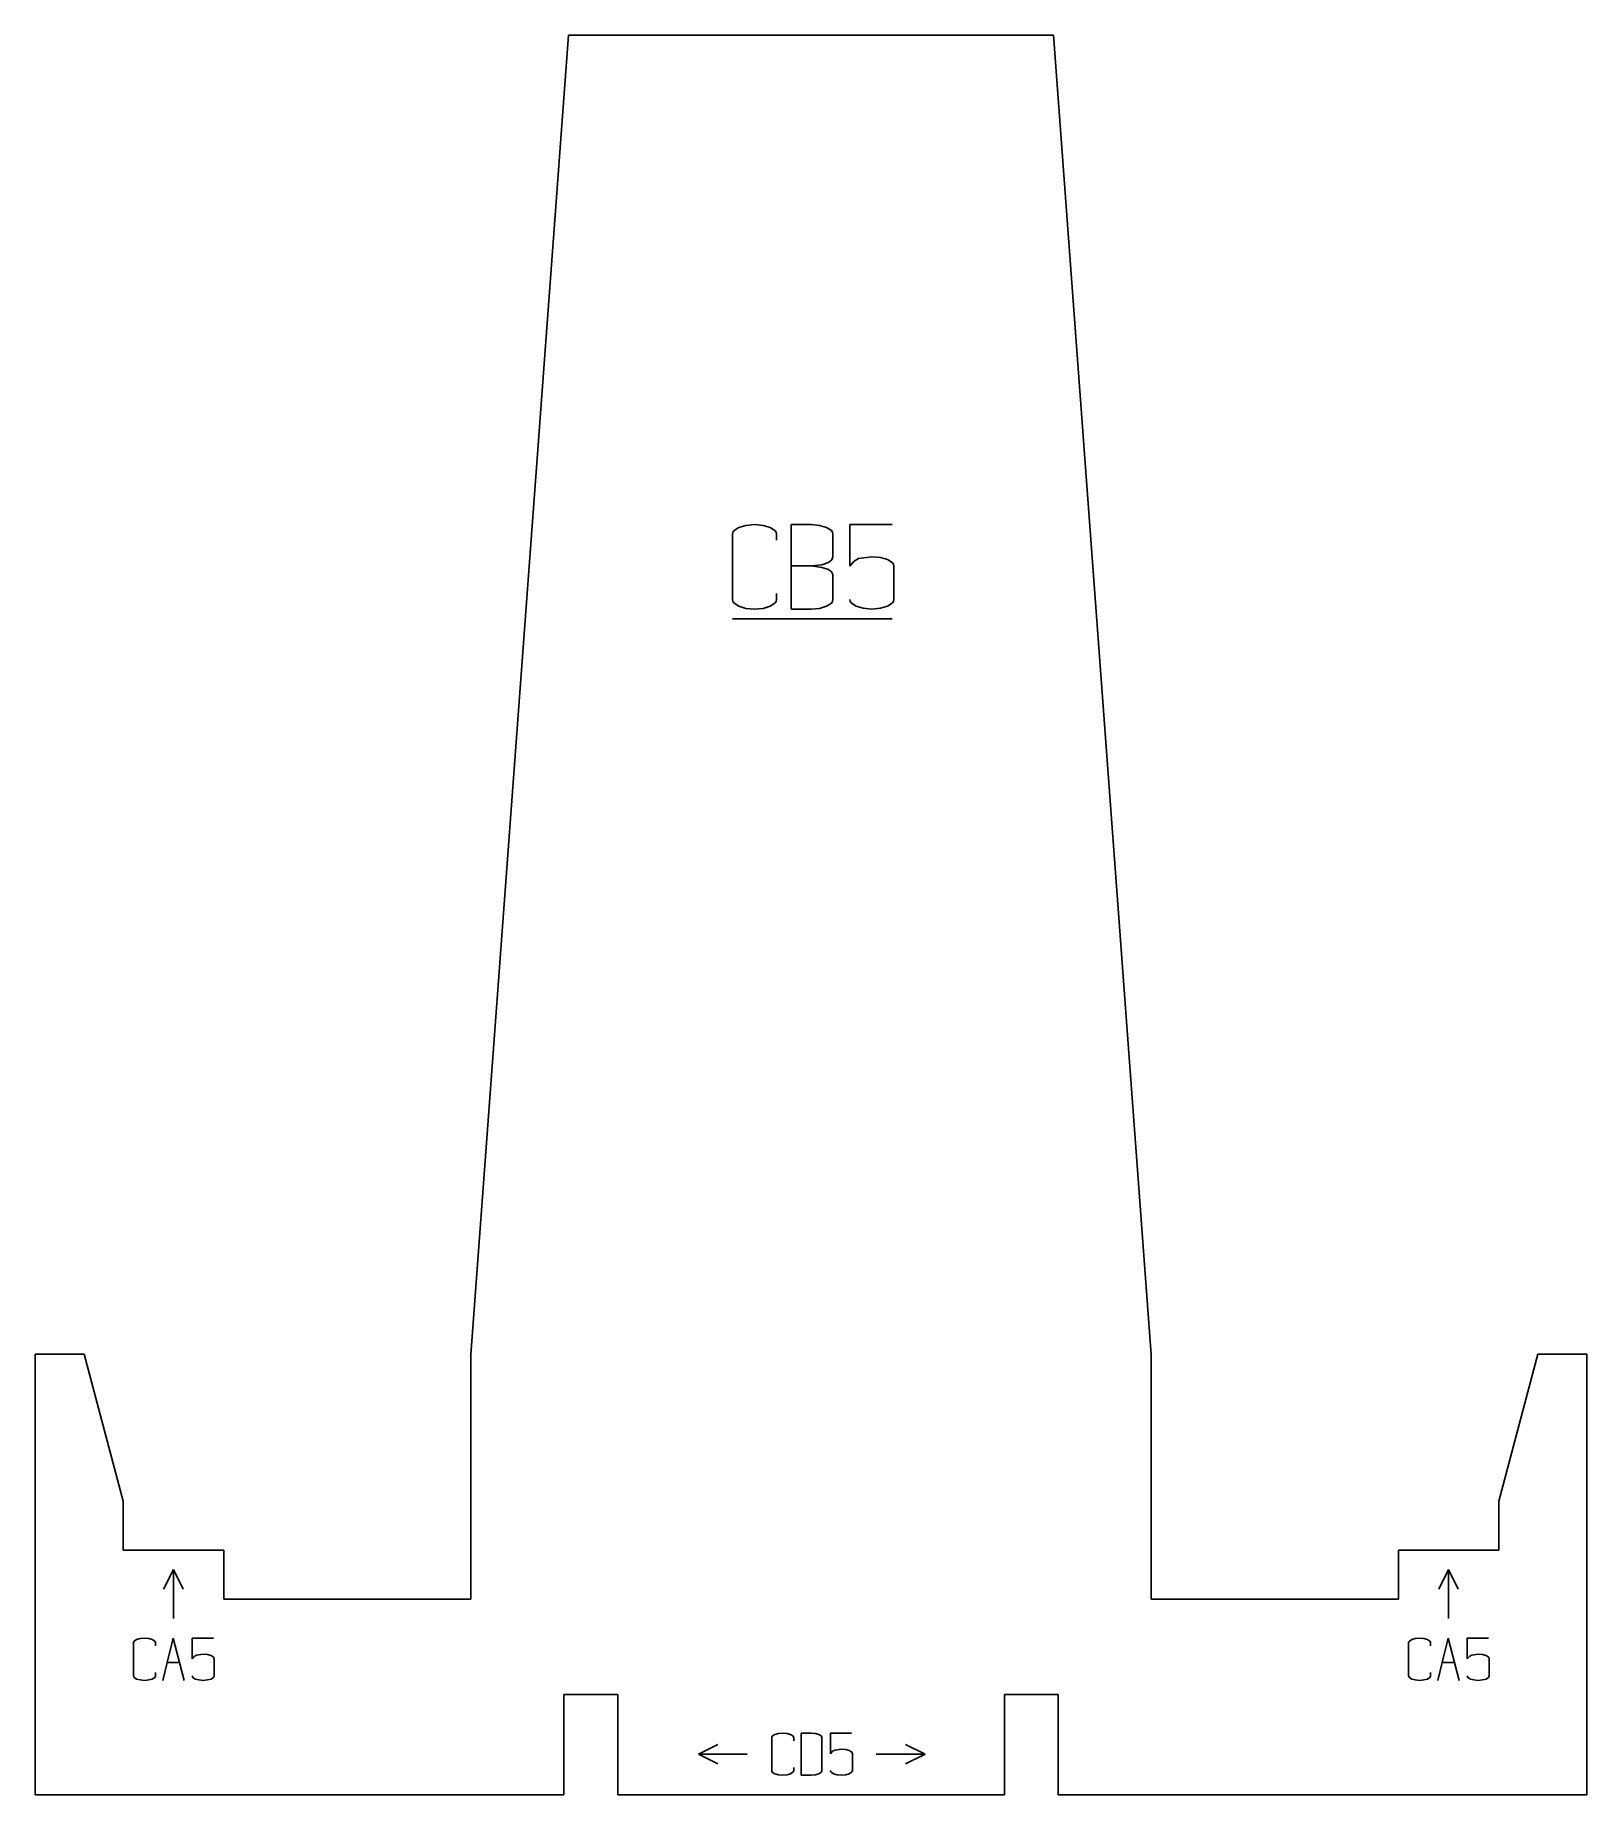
# Model space of a CAD drawing. Header units: millimetres. Extents: x -958 to -800, y -87 to 92.
import ezdxf

# ---------------------------------------------------------------- set-up
doc = ezdxf.new("R2010")
doc.units = ezdxf.units.MM
doc.layers.add('code', color=2, linetype='Continuous')
doc.layers.add('drawings', color=7, linetype='Continuous')

msp = doc.modelspace()

# ---------------------------------------------------------------- linework, layer by layer
at = {"layer": 'code'}
for p, q in [((-886.81, 41.43), (-886.77, 41.62)), ((-886.81, 34.74), (-886.81, 41.43)), ((-886.77, 41.62), (-886.65, 41.8)), ((-886.65, 41.8), (-886.17, 42.1)), ((-885.44, 42.32), (-886.17, 42.1)), ((-884.56, 42.39), (-885.44, 42.32)), ((-883.69, 42.32), (-884.56, 42.39)), ((-882.96, 42.1), (-883.69, 42.32)), ((-882.48, 41.79), (-882.96, 42.1)), ((-882.48, 41.79), (-882.36, 41.62)), ((-882.31, 41.43), (-882.36, 41.62)), ((-882.31, 40.82), (-882.31, 41.43)), ((-880.83, 42.39), (-880.83, 38.17)), ((-880.83, 42.39), (-878.79, 42.39)), ((-878.79, 42.39), (-877.93, 42.32)), ((-877.93, 42.32), (-877.21, 42.1)), ((-876.71, 41.79), (-877.21, 42.1)), ((-876.71, 41.79), (-876.59, 41.62)), ((-876.55, 41.43), (-876.59, 41.62)), ((-876.55, 39.09), (-876.55, 41.43)), ((-870.49, 42.39), (-874.83, 42.39)), ((-874.83, 42.39), (-874.83, 38.16)), ((-878.79, 38.17), (-880.83, 38.17)), ((-880.83, 38.17), (-880.83, 33.77)), ((-877.69, 38.3), (-878.79, 38.17)), ((-877.68, 38.03), (-878.79, 38.17)), ((-877.69, 38.3), (-877.01, 38.51)), ((-877.01, 37.82), (-877.68, 38.03)), ((-876.66, 38.79), (-877.01, 38.51)), ((-876.66, 37.55), (-877.01, 37.82)), ((-876.55, 39.09), (-876.66, 38.79)), ((-874.83, 38.16), (-874.4, 38.67)), ((-874.4, 38.67), (-873.94, 38.92)), ((-873.94, 38.92), (-872.59, 39.12)), ((-872.59, 39.12), (-871.71, 39.05)), ((-871.71, 39.05), (-870.98, 38.84)), ((-870.98, 38.84), (-870.5, 38.53)), ((-870.5, 38.53), (-870.38, 38.35)), ((-870.38, 38.35), (-870.34, 38.16)), ((-870.34, 38.16), (-870.34, 34.74)), ((-876.55, 37.25), (-876.66, 37.55)), ((-876.55, 34.74), (-876.55, 37.25)), ((-886.77, 34.54), (-886.81, 34.74)), ((-886.65, 34.36), (-886.77, 34.54)), ((-886.17, 34.05), (-886.65, 34.36)), ((-882.96, 34.05), (-882.48, 34.36)), ((-882.48, 34.36), (-882.36, 34.54)), ((-882.31, 34.74), (-882.36, 34.54)), ((-882.31, 35.35), (-882.31, 34.74)), ((-877.21, 34.05), (-876.71, 34.36)), ((-876.59, 34.54), (-876.71, 34.36)), ((-876.59, 34.54), (-876.55, 34.74)), ((-874.83, 34.74), (-874.79, 34.54)), ((-874.67, 34.37), (-874.79, 34.54)), ((-874.19, 34.06), (-874.67, 34.37)), ((-870.5, 34.37), (-870.98, 34.06)), ((-870.38, 34.54), (-870.5, 34.37)), ((-870.34, 34.74), (-870.38, 34.54)), ((-886.81, 32.77), (-870.49, 32.77)), ((-886.17, 34.05), (-885.45, 33.84)), ((-885.45, 33.84), (-884.56, 33.77)), ((-883.68, 33.84), (-884.56, 33.77)), ((-882.96, 34.05), (-883.68, 33.84)), ((-880.83, 33.77), (-878.79, 33.77)), ((-878.79, 33.77), (-877.93, 33.84)), ((-877.21, 34.05), (-877.93, 33.84)), ((-873.47, 33.85), (-874.19, 34.06)), ((-872.59, 33.77), (-873.47, 33.85)), ((-871.71, 33.85), (-872.59, 33.77)), ((-870.98, 34.06), (-871.71, 33.85)), ((-944.92, -66.36), (-943.92, -64.36)), ((-943.92, -69.36), (-943.92, -64.36)), ((-942.92, -66.36), (-943.92, -64.36)), ((-814.67, -66.36), (-813.67, -64.36)), ((-813.67, -69.36), (-813.67, -64.36)), ((-812.67, -66.36), (-813.67, -64.36)), ((-947.98, -71.74), (-948, -71.84)), ((-948, -71.84), (-948, -75.19)), ((-947.92, -71.66), (-947.98, -71.74)), ((-947.68, -71.5), (-947.92, -71.66)), ((-947.31, -71.4), (-947.68, -71.5)), ((-946.87, -71.36), (-947.31, -71.4)), ((-946.44, -71.4), (-946.87, -71.36)), ((-946.08, -71.5), (-946.44, -71.4)), ((-945.83, -71.66), (-946.08, -71.5)), ((-945.77, -71.75), (-945.83, -71.66)), ((-945.75, -71.84), (-945.77, -71.75)), ((-945.75, -71.84), (-945.75, -72.15)), ((-943.95, -71.35), (-944.56, -73.84)), ((-943.3, -73.85), (-943.95, -71.35)), ((-942.01, -71.36), (-942.01, -73.48)), ((-942.01, -71.36), (-939.84, -71.36)), ((-817.73, -71.74), (-817.75, -71.84)), ((-817.75, -71.84), (-817.75, -75.19)), ((-817.67, -71.66), (-817.73, -71.74)), ((-817.43, -71.5), (-817.67, -71.66)), ((-817.06, -71.4), (-817.43, -71.5)), ((-816.62, -71.36), (-817.06, -71.4)), ((-816.19, -71.4), (-816.62, -71.36)), ((-815.83, -71.5), (-816.19, -71.4)), ((-815.58, -71.66), (-815.83, -71.5)), ((-815.52, -71.75), (-815.58, -71.66)), ((-815.5, -71.84), (-815.52, -71.75)), ((-815.5, -71.84), (-815.5, -72.15)), ((-813.7, -71.35), (-814.31, -73.84)), ((-813.05, -73.85), (-813.7, -71.35)), ((-811.76, -71.36), (-811.76, -73.48)), ((-811.76, -71.36), (-809.59, -71.36)), ((-942.01, -73.48), (-941.79, -73.22)), ((-941.79, -73.22), (-941.56, -73.09)), ((-941.56, -73.09), (-940.89, -73)), ((-940.89, -73), (-940.45, -73.03)), ((-940.45, -73.03), (-940.08, -73.14)), ((-940.08, -73.14), (-939.84, -73.29)), ((-939.84, -73.29), (-939.78, -73.38)), ((-939.78, -73.38), (-939.76, -73.48)), ((-939.76, -73.48), (-939.76, -75.19)), ((-811.76, -73.48), (-811.54, -73.22)), ((-811.54, -73.22), (-811.31, -73.09)), ((-811.31, -73.09), (-810.64, -73)), ((-810.64, -73), (-810.2, -73.03)), ((-810.2, -73.03), (-809.83, -73.14)), ((-809.83, -73.14), (-809.59, -73.29)), ((-809.59, -73.29), (-809.53, -73.38)), ((-809.53, -73.38), (-809.51, -73.48)), ((-809.51, -73.48), (-809.51, -75.19)), ((-948, -75.19), (-947.98, -75.29)), ((-947.98, -75.29), (-947.92, -75.38)), ((-947.92, -75.38), (-947.68, -75.53)), ((-946.08, -75.53), (-945.83, -75.37)), ((-945.83, -75.37), (-945.77, -75.28)), ((-945.77, -75.28), (-945.75, -75.19)), ((-945.75, -75.19), (-945.75, -74.88)), ((-944.56, -73.84), (-945.01, -75.67)), ((-944.56, -73.84), (-943.3, -73.85)), ((-942.82, -75.67), (-943.3, -73.85)), ((-941.99, -75.28), (-942.01, -75.19)), ((-941.99, -75.28), (-941.93, -75.37)), ((-941.93, -75.37), (-941.69, -75.53)), ((-939.84, -75.37), (-940.08, -75.53)), ((-939.78, -75.28), (-939.84, -75.37)), ((-939.76, -75.19), (-939.78, -75.28)), ((-817.75, -75.19), (-817.73, -75.29)), ((-817.73, -75.29), (-817.67, -75.38)), ((-817.67, -75.38), (-817.43, -75.53)), ((-815.83, -75.53), (-815.58, -75.37)), ((-815.58, -75.37), (-815.52, -75.28)), ((-815.52, -75.28), (-815.5, -75.19)), ((-815.5, -75.19), (-815.5, -74.88)), ((-814.31, -73.84), (-814.76, -75.67)), ((-814.31, -73.84), (-813.05, -73.85)), ((-812.57, -75.67), (-813.05, -73.85)), ((-811.74, -75.28), (-811.76, -75.19)), ((-811.74, -75.28), (-811.68, -75.37)), ((-811.68, -75.37), (-811.44, -75.53)), ((-809.59, -75.37), (-809.83, -75.53)), ((-809.53, -75.28), (-809.59, -75.37)), ((-809.51, -75.19), (-809.53, -75.28)), ((-947.68, -75.53), (-947.32, -75.63)), ((-947.32, -75.63), (-946.87, -75.67)), ((-946.87, -75.67), (-946.43, -75.63)), ((-946.43, -75.63), (-946.08, -75.53)), ((-941.33, -75.63), (-941.69, -75.53)), ((-940.89, -75.67), (-941.33, -75.63)), ((-940.45, -75.63), (-940.89, -75.67)), ((-940.08, -75.53), (-940.45, -75.63)), ((-817.43, -75.53), (-817.07, -75.63)), ((-817.07, -75.63), (-816.62, -75.67)), ((-816.62, -75.67), (-816.18, -75.63)), ((-816.18, -75.63), (-815.83, -75.53)), ((-811.08, -75.63), (-811.44, -75.53)), ((-810.64, -75.67), (-811.08, -75.63)), ((-810.2, -75.63), (-810.64, -75.67)), ((-809.83, -75.53), (-810.2, -75.63)), ((-888.3, -82.21), (-890.3, -83.21)), ((-882.8, -81.53), (-882.78, -81.44)), ((-882.78, -81.44), (-882.8, -81.53)), ((-882.8, -84.88), (-882.8, -81.53)), ((-882.8, -81.53), (-882.8, -84.88)), ((-882.78, -81.44), (-882.72, -81.35)), ((-882.72, -81.35), (-882.78, -81.44)), ((-882.72, -81.35), (-882.48, -81.19)), ((-882.48, -81.19), (-882.72, -81.35)), ((-882.48, -81.19), (-882.12, -81.09)), ((-882.12, -81.09), (-882.48, -81.19)), ((-882.12, -81.09), (-881.68, -81.05)), ((-881.68, -81.05), (-882.12, -81.09)), ((-881.68, -81.05), (-881.24, -81.09)), ((-881.24, -81.09), (-881.68, -81.05)), ((-881.24, -81.09), (-880.88, -81.19)), ((-880.88, -81.19), (-881.24, -81.09)), ((-880.88, -81.19), (-880.64, -81.35)), ((-880.64, -81.35), (-880.88, -81.19)), ((-880.64, -81.35), (-880.57, -81.44)), ((-880.57, -81.44), (-880.64, -81.35)), ((-880.57, -81.44), (-880.55, -81.53)), ((-880.55, -81.53), (-880.57, -81.44)), ((-880.55, -81.53), (-880.55, -81.84)), ((-880.55, -81.84), (-880.55, -81.53)), ((-879.81, -85.36), (-879.81, -81.05)), ((-879.81, -81.05), (-878.79, -81.05)), ((-878.79, -81.05), (-878.36, -81.09)), ((-878.36, -81.09), (-877.99, -81.19)), ((-877.99, -81.19), (-877.75, -81.35)), ((-877.75, -81.35), (-877.69, -81.44)), ((-877.69, -81.44), (-877.67, -81.53)), ((-877.67, -81.53), (-877.67, -84.88)), ((-876.81, -83.17), (-876.81, -81.05)), ((-876.81, -81.05), (-874.64, -81.05)), ((-874.64, -81.05), (-876.81, -81.05)), ((-876.81, -81.05), (-876.81, -83.17)), ((-869.14, -82.21), (-867.14, -83.21)), ((-885.3, -83.21), (-890.3, -83.21)), ((-888.3, -84.21), (-890.3, -83.21)), ((-876.6, -82.91), (-876.81, -83.17)), ((-876.81, -83.17), (-876.6, -82.91)), ((-876.36, -82.79), (-876.6, -82.91)), ((-876.6, -82.91), (-876.36, -82.79)), ((-875.69, -82.69), (-876.36, -82.79)), ((-876.36, -82.79), (-875.69, -82.69)), ((-875.25, -82.72), (-875.69, -82.69)), ((-875.69, -82.69), (-875.25, -82.72)), ((-874.89, -82.83), (-875.25, -82.72)), ((-875.25, -82.72), (-874.89, -82.83)), ((-874.65, -82.98), (-874.89, -82.83)), ((-874.89, -82.83), (-874.65, -82.98)), ((-874.59, -83.07), (-874.65, -82.98)), ((-874.65, -82.98), (-874.59, -83.07)), ((-874.57, -83.17), (-874.59, -83.07)), ((-874.59, -83.07), (-874.57, -83.17)), ((-874.57, -84.88), (-874.57, -83.17)), ((-874.57, -83.17), (-874.57, -84.88)), ((-872.14, -83.21), (-867.14, -83.21)), ((-869.14, -84.21), (-867.14, -83.21)), ((-882.78, -84.98), (-882.8, -84.88)), ((-882.8, -84.88), (-882.78, -84.98)), ((-882.72, -85.07), (-882.78, -84.98)), ((-882.78, -84.98), (-882.72, -85.07)), ((-882.48, -85.22), (-882.72, -85.07)), ((-882.72, -85.07), (-882.48, -85.22)), ((-882.12, -85.32), (-882.48, -85.22)), ((-882.48, -85.22), (-882.12, -85.32)), ((-881.68, -85.36), (-882.12, -85.32)), ((-882.12, -85.32), (-881.68, -85.36)), ((-881.23, -85.32), (-881.68, -85.36)), ((-881.68, -85.36), (-881.23, -85.32)), ((-880.88, -85.22), (-881.23, -85.32)), ((-881.23, -85.32), (-880.88, -85.22)), ((-880.64, -85.06), (-880.88, -85.22)), ((-880.88, -85.22), (-880.64, -85.06)), ((-880.57, -84.97), (-880.64, -85.06)), ((-880.64, -85.06), (-880.57, -84.97)), ((-880.55, -84.88), (-880.57, -84.97)), ((-880.57, -84.97), (-880.55, -84.88)), ((-880.55, -84.57), (-880.55, -84.88)), ((-880.55, -84.88), (-880.55, -84.57)), ((-878.79, -85.36), (-879.81, -85.36)), ((-878.35, -85.32), (-878.79, -85.36)), ((-877.99, -85.22), (-878.35, -85.32)), ((-877.75, -85.06), (-877.99, -85.22)), ((-877.69, -84.97), (-877.75, -85.06)), ((-877.67, -84.88), (-877.69, -84.97)), ((-876.79, -84.97), (-876.81, -84.88)), ((-876.81, -84.88), (-876.79, -84.97)), ((-876.73, -85.06), (-876.79, -84.97)), ((-876.79, -84.97), (-876.73, -85.06)), ((-876.49, -85.22), (-876.73, -85.06)), ((-876.73, -85.06), (-876.49, -85.22)), ((-876.13, -85.32), (-876.49, -85.22)), ((-875.69, -85.36), (-876.13, -85.32)), ((-875.25, -85.32), (-875.69, -85.36)), ((-874.89, -85.22), (-875.25, -85.32)), ((-874.89, -85.22), (-874.65, -85.06)), ((-874.65, -85.06), (-874.89, -85.22)), ((-874.65, -85.06), (-874.59, -84.97)), ((-874.59, -84.97), (-874.65, -85.06)), ((-874.59, -84.97), (-874.57, -84.88)), ((-874.57, -84.88), (-874.59, -84.97))]:
    msp.add_line(p, q, dxfattribs=at)
at = {"layer": 'drawings'}
for p, q in [((-913.54, -42.37), (-903.56, 92.39)), ((-854.03, 92.39), (-903.56, 92.39)), ((-854.03, 92.39), (-844.04, -42.37)), ((-958.04, -42.36), (-958.04, -87.36)), ((-953.04, -42.36), (-958.04, -42.36)), ((-949.04, -57.36), (-953.04, -42.36)), ((-913.54, -67.36), (-913.54, -42.37)), ((-844.04, -42.37), (-844.04, -67.36)), ((-808.54, -57.36), (-804.54, -42.36)), ((-804.54, -42.36), (-799.54, -42.36)), ((-799.54, -42.36), (-799.54, -87.36)), ((-949.04, -62.36), (-949.04, -57.36)), ((-808.54, -62.36), (-808.54, -57.36)), ((-938.79, -62.36), (-949.04, -62.36)), ((-938.79, -67.36), (-938.79, -62.36)), ((-818.79, -62.36), (-808.54, -62.36)), ((-818.79, -67.36), (-818.79, -62.36)), ((-913.54, -67.36), (-938.79, -67.36)), ((-844.04, -67.36), (-818.79, -67.36)), ((-904.04, -77.11), (-904.04, -87.36)), ((-898.54, -77.11), (-904.04, -77.11)), ((-898.54, -87.36), (-898.54, -77.11)), ((-853.54, -77.11), (-859.04, -77.11)), ((-859.04, -77.11), (-859.04, -87.36)), ((-853.54, -87.36), (-853.54, -77.11)), ((-958.04, -87.36), (-904.04, -87.36)), ((-898.54, -87.36), (-859.04, -87.36)), ((-799.54, -87.36), (-853.54, -87.36))]:
    msp.add_line(p, q, dxfattribs=at)

doc.saveas('drawing.dxf')
